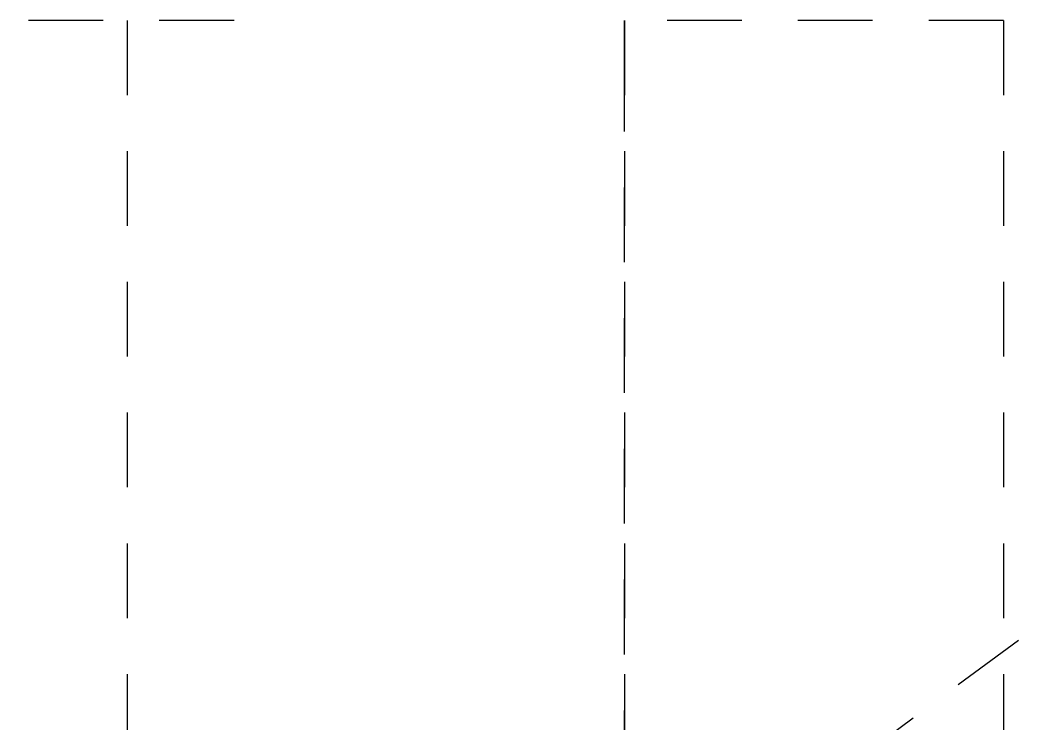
# Model space of a CAD drawing. Header units: metres. Extents: x 2999 to 3164, y 1641 to 1678.
# Drawn here: x 3139.224 to 3141.953, y 1666.596 to 1668.479 of the extents above; entities that cross this region are included whole.
import ezdxf

# ---------------------------------------------------------------- set-up
doc = ezdxf.new("R2010")
doc.units = ezdxf.units.M
doc.linetypes.add('CONTORNO_QUADRO_T', pattern=[0.35, 0.2, -0.15])
doc.layers.add('PDF28_Geometry', color=7, linetype='Continuous')

msp = doc.modelspace()

# ---------------------------------------------------------------- linework, layer by layer
at = {"layer": 'PDF28_Geometry', "color": 150, "linetype": 'CONTORNO_QUADRO_T', "true_color": 0x007fff}
for p, q in [((3139.7953, 1668.4789), (3139.2236, 1668.4789)), ((3139.5095, 1668.4789), (3139.5095, 1660.4817))]:
    msp.add_line(p, q, dxfattribs=at)
at = {"layer": 'PDF28_Geometry', "linetype": 'CONTORNO_QUADRO_T'}
for q in [(3140.8399, 1668.4789), (3141.8539, 1660.4817)]:
    msp.add_line((3141.8539, 1668.4789), q, dxfattribs=at)
at = {"layer": 'PDF28_Geometry', "linetype": 'CONTORNO_QUADRO_T', "lineweight": 25}
msp.add_lwpolyline([(3140.8399, 1660.4817), (3140.8399, 1668.3429), (3140.8399, 1668.4789), (3140.8399, 1662.1051)], dxfattribs=at)
at = {"layer": 'PDF28_Geometry', "color": 150, "linetype": 'CONTORNO_QUADRO_T', "lineweight": 25, "true_color": 0x007fff}
msp.add_lwpolyline([(3141.4516, 1666.493), (3142.2856, 1667.1089), (3144.0805, 1667.1089)], dxfattribs=at)

doc.saveas('drawing.dxf')
